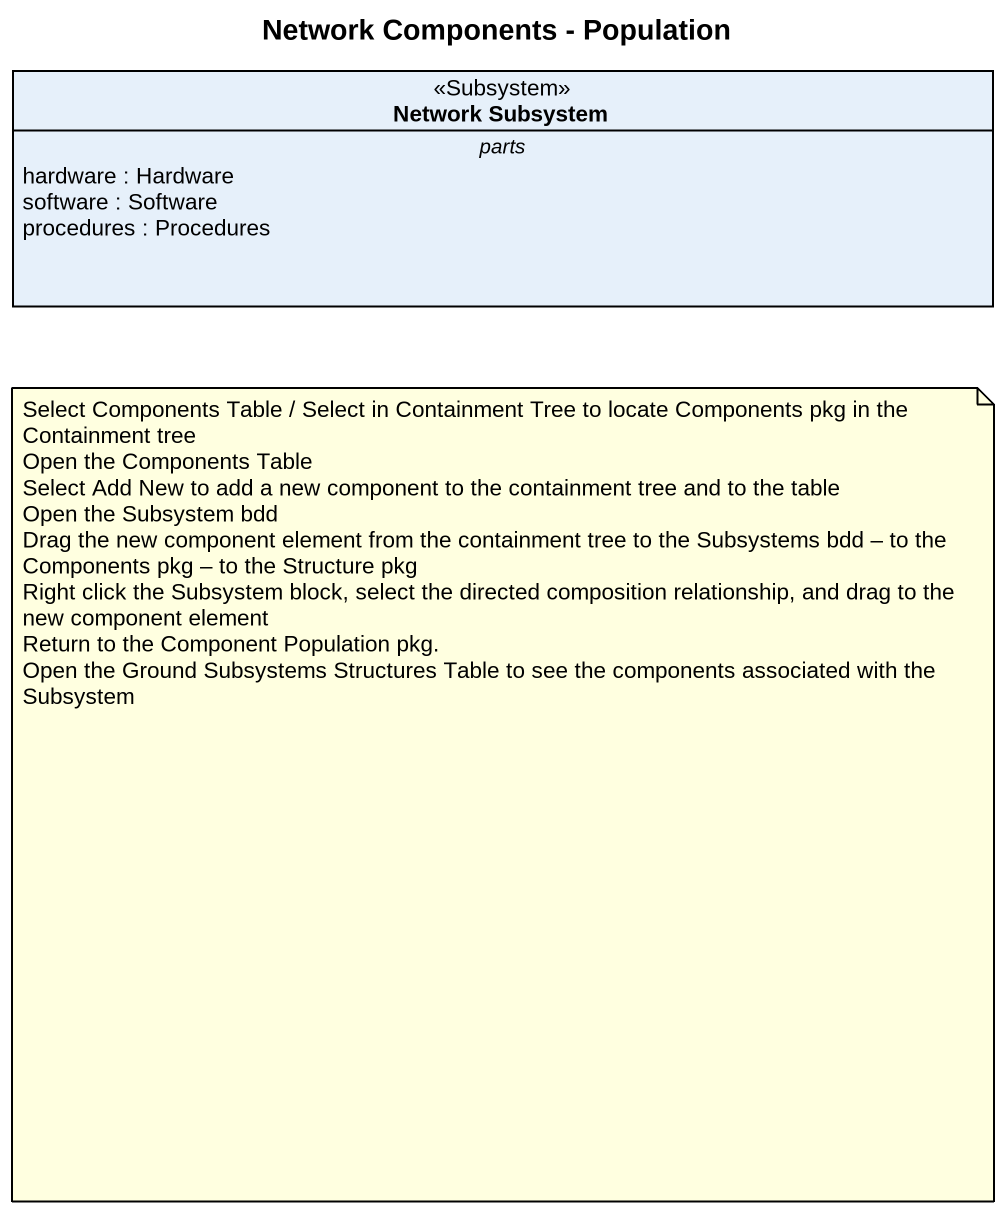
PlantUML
@startuml
title Network Components - Population
hide circle
hide empty members
class "Network Subsystem" as Network_Subsystem <<Subsystem>> {
  -- parts --
  hardware : Hardware
  software : Software
  procedures : Procedures
}
note as N1
  Select Components Table / Select in Containment Tree to locate Components pkg in the Containment tree
  Open the Components Table
  Select Add New to add a new component to the containment tree and to the table
  Open the Subsystem bdd
  Drag the new component element from the containment tree to the Subsystems bdd – to the Components pkg – to the Structure pkg
  Right click the Subsystem block, select the directed composition relationship, and drag to the new component element
  Return to the Component Population pkg.
  Open the Ground Subsystems Structures Table to see the components associated with the Subsystem
end note
@enduml
